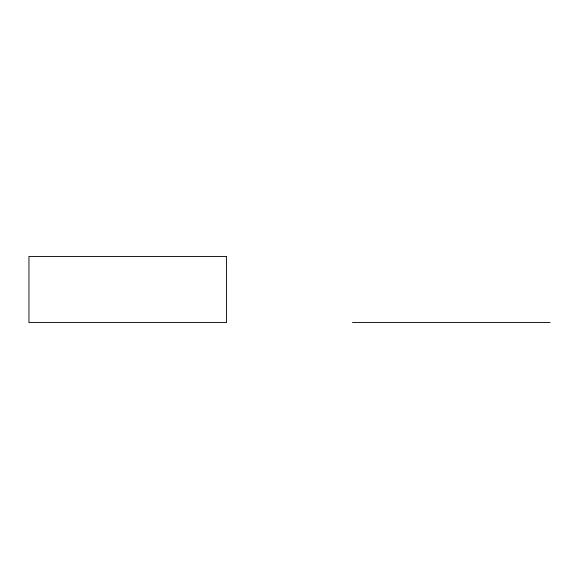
<?xml version="1.0" encoding="UTF-8"?>
<svg xmlns="http://www.w3.org/2000/svg" width="579" height="579" viewBox="0 0 579 579"><rect width="100%" height="100%" fill="white"/><g stroke="black" fill="none" stroke-linecap="round" stroke-linejoin="round"><path stroke-width="0.87" d="M352.473 322.554L550.05 322.554M226.527 256.446L28.95 256.446L28.95 322.554L226.527 322.554L226.527 256.446"/></g></svg>
